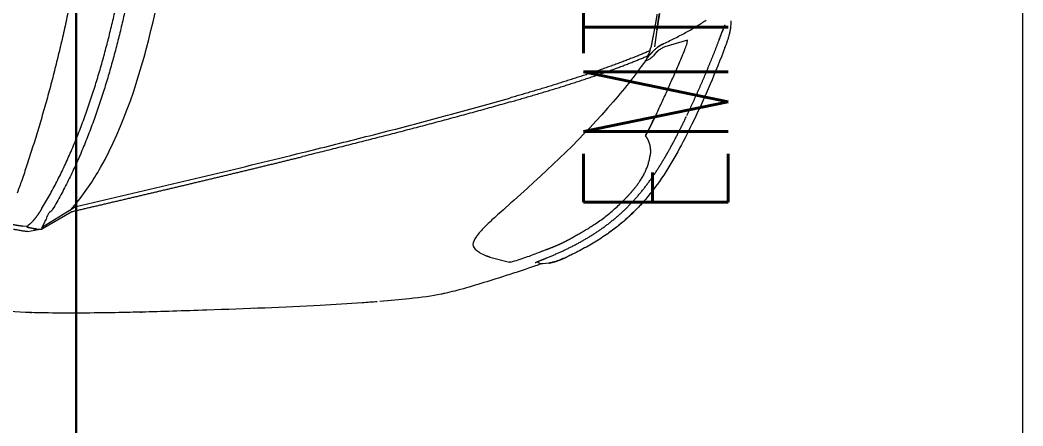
# Model space of a CAD drawing. Extents: x -2012 to 34975, y -1043 to 8321.
# Drawn here: x 31582.3 to 31733.8, y 1438.3 to 1499.6 of the extents above; entities that cross this region are included whole.
import ezdxf
from ezdxf.enums import TextEntityAlignment as Align
from ezdxf.xclip import XClip

# ---------------------------------------------------------------- set-up
doc = ezdxf.new("R2010")
doc.units = 0
doc.header["$LTSCALE"] = 25
doc.header["$XCLIPFRAME"] = 0
doc.layers.get('0').update_dxf_attribs({"color": 9, "lineweight": 9})
for name, color, linetype, lineweight in [('04', 9, 'Continuous', 9), ('06D', 9, 'Continuous', 9), ('E-KABLO', 7, 'Continuous', 30), ('E-LİNYE', 7, 'Continuous', 30)]:
    doc.layers.add(name, color=color, linetype=linetype, lineweight=lineweight)
doc.styles.add('E-YAZI', font='txttw.shx')

# ---------------------------------------------------------------- blocks, each defined once
blk = doc.blocks.new('p-araba-polo')
for p, q in [((0.1556, -0.3961), (0.1593, -0.4217)), ((0.1094, -0.4114), (0.1433, -0.4214)), ((0.1683, -0.4355), (0.17, -0.4382)), ((0.172, -0.4427), (0.1727, -0.4429)), ((0.1727, -0.4429), (0.1735, -0.4432)), ((0.3712, -0.653), (0.3749, -0.6562)), ((0.3749, -0.6562), (0.3764, -0.6575)), ((0.3875, -0.668), (0.3764, -0.6575)), ((1.033, -0.6629), (1.0852, -0.695)), ((1.0841, -0.6962), (1.0396, -0.6705)), ((1.1066, -0.7007), (1.0845, -0.6967)), ((1.1134, -0.6923), (1.1062, -0.6918)), ((1.1073, -0.6936), (1.1062, -0.6918)), ((1.1134, -0.6923), (1.1134, -0.6923)), ((0.4081, -0.7394), (0.3783, -0.7469)), ((0.4278, -0.7293), (0.4248, -0.7314)), ((0.3189, -0.7483), (0.328, -0.7495)), ((0.3334, -0.7485), (0.3346, -0.7476)), ((0.3344, -0.7478), (0.3365, -0.7464))]:
    blk.add_line(p, q)
at = {"flags": 128}
for points in [[(0.3874, -0.668), (0.3906, -0.6707), (0.3938, -0.6734)], [(0.4171, -0.6952), (0.4181, -0.6962), (0.4193, -0.6975), (0.4207, -0.699)], [(0.427, -0.7064), (0.4277, -0.7072), (0.4282, -0.7081)]]:
    blk.add_lwpolyline(points, dxfattribs=at)
for points, degree, knots in [([(0.92, -0.3968), (0.9028, -0.3261), (0.8804, -0.1943), (0.8718, -0.0608), (0.8718, 0)], 3, [0, 0, 0, 0, 0.54461, 1, 1, 1, 1]), ([(1.007, 0), (1.0071, -0.0093), (1.0072, -0.0278), (1.0078, -0.0557), (1.0089, -0.0835), (1.0105, -0.1113), (1.0124, -0.1391), (1.0149, -0.1668), (1.0177, -0.1945), (1.0209, -0.2221), (1.0246, -0.2497), (1.0287, -0.2773), (1.0332, -0.3047), (1.0381, -0.3322), (1.0434, -0.3595), (1.049, -0.3867), (1.0551, -0.4139), (1.0616, -0.441), (1.0684, -0.468), (1.0756, -0.4949), (1.0831, -0.5217), (1.091, -0.5484), (1.0965, -0.5661), (1.0993, -0.5749)], 3, [0, 0, 0, 0, 0.047619, 0.095238, 0.142857, 0.190476, 0.238095, 0.285714, 0.333333, 0.380952, 0.428571, 0.47619, 0.523809, 0.571428, 0.619047, 0.666666, 0.714285, 0.761904, 0.809523, 0.857143, 0.904762, 0.952381, 1, 1, 1, 1]), ([(0.1516, -0.371), (0.1519, -0.373), (0.1526, -0.3768), (0.1532, -0.3806), (0.1535, -0.3825)], 3, [0, 0, 0, 0, 0.500002, 1, 1, 1, 1]), ([(0.044, -0.3824), (0.044, -0.3841), (0.0439, -0.3875), (0.0443, -0.3927), (0.0451, -0.3978), (0.0462, -0.4028), (0.0476, -0.4078), (0.0492, -0.4127), (0.0509, -0.4176), (0.0521, -0.4208), (0.0527, -0.4224)], 3, [0, 0, 0, 0, 0.124987, 0.249975, 0.374965, 0.49996, 0.624964, 0.749973, 0.874985, 1, 1, 1, 1]), ([(0.0615, -0.4113), (0.0608, -0.4095), (0.0594, -0.4057), (0.0572, -0.4), (0.0549, -0.3942), (0.0534, -0.3907), (0.0526, -0.3888)], 3, [0, 0, 0, 0, 0.242914, 0.490387, 0.743262, 1, 1, 1, 1]), ([(0.1449, -0.4166), (0.1418, -0.4151), (0.1357, -0.4122), (0.127, -0.4078), (0.1185, -0.4034), (0.1103, -0.399), (0.1024, -0.3945), (0.0949, -0.3901), (0.0878, -0.3856), (0.0833, -0.3826), (0.0811, -0.3811)], 3, [0, 0, 0, 0, 0.125001, 0.250002, 0.375002, 0.500003, 0.625003, 0.750002, 0.875001, 1, 1, 1, 1]), ([(0.1535, -0.3825), (0.1538, -0.3848), (0.1545, -0.3893), (0.1553, -0.3939), (0.1556, -0.3961)], 3, [0, 0, 0, 0, 0.499954, 1, 1, 1, 1]), ([(0.1135, -0.4261), (0.1129, -0.4247), (0.1118, -0.422), (0.1104, -0.4178), (0.1095, -0.414), (0.1094, -0.4122), (0.1094, -0.4114)], 3, [0, 0, 0, 0, 0.270369, 0.539534, 0.807022, 1, 1, 1, 1]), ([(0.1433, -0.4214), (0.145, -0.4222), (0.1483, -0.4238), (0.1515, -0.426), (0.1531, -0.4271)], 3, [0, 0, 0, 0, 0.500778, 1, 1, 1, 1]), ([(0.1553, -0.4228), (0.1545, -0.4221), (0.1529, -0.4209), (0.1502, -0.4193), (0.1476, -0.4179), (0.1458, -0.417), (0.1449, -0.4166)], 3, [0, 0, 0, 0, 0.248986, 0.49846, 0.748736, 1, 1, 1, 1]), ([(0.1619, -0.4288), (0.1608, -0.4277), (0.1586, -0.4255), (0.1564, -0.4237), (0.1553, -0.4228)], 3, [0, 0, 0, 0, 0.500116, 1, 1, 1, 1]), ([(0.1658, -0.4273), (0.1656, -0.4266), (0.1653, -0.4252), (0.165, -0.4237), (0.1648, -0.423)], 3, [0, 0, 0, 0, 0.499348, 1, 1, 1, 1]), ([(0.1553, -0.521), (0.1524, -0.5147), (0.1464, -0.5022), (0.1379, -0.4833), (0.1296, -0.4643), (0.1214, -0.4453), (0.1161, -0.4325), (0.1135, -0.4261)], 3, [0, 0, 0, 0, 0.199959, 0.399928, 0.599921, 0.799944, 1, 1, 1, 1]), ([(0.1531, -0.4271), (0.1539, -0.4278), (0.1555, -0.429), (0.1569, -0.4305), (0.1576, -0.4313)], 3, [0, 0, 0, 0, 0.5173, 1, 1, 1, 1]), ([(0.1576, -0.4313), (0.1582, -0.4321), (0.1596, -0.4337), (0.1616, -0.4362), (0.1632, -0.4376), (0.1641, -0.4383)], 3, [0, 0, 0, 0, 0.335072, 0.667573, 1, 1, 1, 1]), ([(0.1641, -0.4383), (0.1647, -0.4387), (0.1659, -0.4396), (0.1678, -0.4407), (0.1692, -0.4414), (0.1699, -0.4417)], 3, [0, 0, 0, 0, 0.333542, 0.667239, 1, 1, 1, 1]), ([(0.1691, -0.435), (0.1686, -0.4342), (0.1676, -0.4326), (0.1665, -0.43), (0.1661, -0.4282), (0.1658, -0.4273)], 3, [0, 0, 0, 0, 0.333479, 0.665683, 1, 1, 1, 1]), ([(0.1684, -0.4358), (0.1683, -0.4356), (0.1677, -0.4351), (0.1672, -0.4346), (0.1668, -0.4342)], 3, [0, 0, 0, 0, 0.227086, 1, 1, 1, 1]), ([(0.17, -0.4382), (0.1858, -0.4614), (0.2457, -0.5368), (0.3175, -0.6057), (0.3712, -0.653)], 3, [0, 0, 0, 0, 0.290843, 1, 1, 1, 1]), ([(0.6916, -0.5814), (0.6764, -0.5776), (0.6461, -0.5701), (0.6008, -0.5587), (0.5557, -0.5472), (0.5107, -0.5355), (0.4661, -0.5235), (0.4216, -0.5114), (0.3923, -0.5031), (0.3777, -0.4989)], 3, [0, 0, 0, 0, 0.142912, 0.285805, 0.428682, 0.57154, 0.714362, 0.857157, 1, 1, 1, 1]), ([(0.3769, -0.5048), (0.3854, -0.5073), (0.4025, -0.5121), (0.4283, -0.5193), (0.4542, -0.5264), (0.4802, -0.5334), (0.5063, -0.5403), (0.5325, -0.5472), (0.5587, -0.554), (0.5851, -0.5608), (0.6115, -0.5675), (0.6379, -0.5742), (0.6644, -0.5808), (0.6821, -0.5852), (0.6909, -0.5874)], 3, [0, 0, 0, 0, 0.083342, 0.166682, 0.25, 0.333306, 0.416615, 0.499936, 0.583268, 0.666606, 0.749946, 0.83329, 0.916643, 1, 1, 1, 1]), ([(0.172, -0.5544), (0.1691, -0.5489), (0.1634, -0.5378), (0.158, -0.5266), (0.1553, -0.521)], 3, [0, 0, 0, 0, 0.499946, 1, 1, 1, 1]), ([(0.0999, -0.5329), (0.1137, -0.5611), (0.1417, -0.6167), (0.1884, -0.6724), (0.2204, -0.6972), (0.2284, -0.7028)], 3, [0, 0, 0, 0, 0.436314, 0.862947, 1, 1, 1, 1]), ([(0.1721, -0.5572), (0.1723, -0.557), (0.1726, -0.5565), (0.1725, -0.5554), (0.1722, -0.5547), (0.172, -0.5544)], 3, [0, 0, 0, 0, 0.34173, 0.655167, 1, 1, 1, 1]), ([(1.0993, -0.5749), (1.102, -0.5834), (1.1072, -0.5996), (1.1147, -0.6221), (1.1199, -0.6361), (1.1222, -0.6424)], 3, [0, 0, 0, 0, 0.374907, 0.71679, 1, 1, 1, 1]), ([(0.1811, -0.6243), (0.18, -0.6226), (0.1777, -0.619), (0.1747, -0.6135), (0.172, -0.6079), (0.1698, -0.6023), (0.1679, -0.5965), (0.1664, -0.5907), (0.1659, -0.5869), (0.1656, -0.585)], 3, [0, 0, 0, 0, 0.14287, 0.285738, 0.428603, 0.571464, 0.714319, 0.857165, 1, 1, 1, 1]), ([(1.033, -0.6629), (1.0101, -0.6576), (0.9644, -0.6469), (0.8959, -0.6308), (0.8275, -0.6145), (0.7594, -0.598), (0.7142, -0.5869), (0.6916, -0.5814)], 3, [0, 0, 0, 0, 0.200074, 0.400125, 0.600159, 0.800117, 1, 1, 1, 1]), ([(0.1875, -0.633), (0.1864, -0.6316), (0.1842, -0.6288), (0.1821, -0.6258), (0.1811, -0.6243)], 3, [0, 0, 0, 0, 0.500031, 1, 1, 1, 1]), ([(0.1774, -0.6572), (0.18, -0.6601), (0.1853, -0.6658), (0.1936, -0.6741), (0.2022, -0.6821), (0.2111, -0.6897), (0.2203, -0.697), (0.2298, -0.7039), (0.2395, -0.7105), (0.2494, -0.7168), (0.2595, -0.7227), (0.2698, -0.7283), (0.2803, -0.7337), (0.2874, -0.737), (0.2909, -0.7387)], 3, [0, 0, 0, 0, 0.083333, 0.166665, 0.249997, 0.333329, 0.416662, 0.499995, 0.583328, 0.666661, 0.749996, 0.83333, 0.916665, 1, 1, 1, 1]), ([(0.2501, -0.6901), (0.2474, -0.6883), (0.2421, -0.6847), (0.2343, -0.679), (0.2268, -0.6729), (0.2194, -0.6665), (0.2145, -0.662), (0.2121, -0.6598)], 3, [0, 0, 0, 0, 0.200084, 0.400065, 0.600042, 0.800036, 1, 1, 1, 1]), ([(1.0739, -0.6723), (1.0744, -0.6729), (1.0755, -0.6741), (1.0761, -0.6756), (1.0764, -0.6763)], 3, [0, 0, 0, 0, 0.499911, 1, 1, 1, 1]), ([(1.0764, -0.6763), (1.0769, -0.6775), (1.0778, -0.68), (1.0787, -0.6824), (1.0792, -0.6836)], 3, [0, 0, 0, 0, 0.511036, 1, 1, 1, 1]), ([(0.2762, -0.7056), (0.2741, -0.7045), (0.2697, -0.7021), (0.2632, -0.6983), (0.2566, -0.6943), (0.2523, -0.6915), (0.2501, -0.6901)], 3, [0, 0, 0, 0, 0.240377, 0.493552, 0.746754, 1, 1, 1, 1]), ([(1.0835, -0.6949), (1.0835, -0.6949), (1.0835, -0.6949), (1.0835, -0.6949), (1.0835, -0.6949), (1.0835, -0.6949), (1.0835, -0.6949), (1.0835, -0.6949), (1.0835, -0.6949), (1.0835, -0.6949), (1.0835, -0.6949)], 5, [0, 0, 0, 0, 0, 0, 1, 1, 1, 1, 1, 1.000001, 1.000001, 1.000001, 1.000001, 1.000001, 1.000001]), ([(1.0853, -0.6968), (1.0851, -0.6968), (1.0847, -0.6968), (1.0844, -0.6966), (1.0841, -0.6965), (1.0841, -0.6963), (1.0841, -0.6962)], 3, [0, 0, 0, 0, 0.226641, 0.489612, 0.73866, 1, 1, 1, 1]), ([(1.093, -0.6968), (1.0925, -0.6969), (1.0916, -0.6969), (1.0908, -0.6969), (1.0904, -0.6969)], 3, [0, 0, 0, 0, 0.627101, 1, 1, 1, 1]), ([(1.0954, -0.6966), (1.095, -0.6967), (1.0942, -0.6968), (1.0934, -0.6968), (1.093, -0.6968)], 3, [0, 0, 0, 0, 0.505636, 1, 1, 1, 1]), ([(1.1073, -0.6936), (1.1072, -0.6936), (1.107, -0.6938), (1.1066, -0.6939), (1.1062, -0.6941), (1.106, -0.6942)], 3, [0, 0, 0, 0, 0.23445, 0.472231, 1, 1, 1, 1]), ([(1.1075, -0.6933), (1.1074, -0.6934), (1.1074, -0.6935), (1.1073, -0.6935), (1.1073, -0.6936)], 3, [0, 0, 0, 0, 0.501057, 1, 1, 1, 1]), ([(1.1066, -0.7007), (1.1085, -0.7005), (1.1121, -0.7001), (1.1174, -0.6992), (1.1226, -0.6983), (1.1259, -0.6977), (1.1276, -0.6974)], 3, [0, 0, 0, 0, 0.249853, 0.499728, 0.749768, 1, 1, 1, 1]), ([(0.3314, -0.7312), (0.3306, -0.7308), (0.3289, -0.7302), (0.3265, -0.7292), (0.3241, -0.7283), (0.3217, -0.7274), (0.3202, -0.7269), (0.3195, -0.7266)], 3, [0, 0, 0, 0, 0.19886, 0.400952, 0.606006, 0.809658, 1, 1, 1, 1]), ([(0.2909, -0.7387), (0.2938, -0.74), (0.2996, -0.7426), (0.3085, -0.7459), (0.3146, -0.7476), (0.3178, -0.7481)], 3, [0, 0, 0, 0, 0.333411, 0.666747, 1, 1, 1, 1]), ([(0.3764, -0.7468), (0.3726, -0.7457), (0.3649, -0.7434), (0.3536, -0.7396), (0.3424, -0.7356), (0.3351, -0.7327), (0.3314, -0.7312)], 3, [0, 0, 0, 0, 0.250001, 0.500002, 0.750003, 1, 1, 1, 1]), ([(0.3308, -0.7495), (0.3436, -0.7542), (0.3636, -0.7609), (0.3938, -0.7706), (0.4254, -0.7806), (0.4544, -0.789), (0.4711, -0.793), (0.4757, -0.7941)], 3, [0, 0, 0, 0, 0.260213, 0.420209, 0.662967, 0.897224, 1, 1, 1, 1]), ([(0.4758, -0.7941), (0.4779, -0.7946), (0.4931, -0.7978), (0.5106, -0.8003), (0.5297, -0.8023)], 3, [0, 0, 0, 0, 0.124213, 1, 1, 1, 1]), ([(0.578, -0.8067), (0.5852, -0.8073), (0.6136, -0.8094), (0.6943, -0.8142), (0.7938, -0.8181), (0.9022, -0.8216), (0.9869, -0.8238), (1.0486, -0.8241), (1.0808, -0.8236)], 3, [0, 0, 0, 0, 0.049552, 0.182368, 0.511137, 0.607099, 0.78604, 1, 1, 1, 1]), ([(0.5894, -0.8074), (0.5894, -0.8074), (0.5894, -0.8074), (0.5894, -0.8074), (0.5894, -0.8074), (0.5894, -0.8074), (0.5894, -0.8074), (0.5894, -0.8074), (0.5894, -0.8074), (0.5894, -0.8074), (0.5894, -0.8074), (0.5894, -0.8074), (0.5894, -0.8074), (0.5894, -0.8074), (0.5894, -0.8074)], 7, [0, 0, 0, 0, 0, 0, 0, 0, 1, 1, 1, 1, 1, 1, 1, 1, 1, 1, 1, 1, 1, 1, 1])]:
    blk.add_open_spline(points, degree=degree, knots=knots)
for points, degree in [([(0.9187, 0), (0.9187, -0.0992), (0.9262, -0.1979), (0.9398, -0.2961), (0.9595, -0.3936), (0.9846, -0.4892), (1.0189, -0.5845), (1.0701, -0.6696)], 7), ([(1.0853, -0.6665), (1.0348, -0.5843), (0.9999, -0.4894), (0.9745, -0.3944), (0.9546, -0.2963), (0.9409, -0.1982), (0.9333, -0.099), (0.9333, 0)], 7), ([(0.1535, -0.3825), (0.1532, -0.3809), (0.1529, -0.3793), (0.1527, -0.3776), (0.1524, -0.376), (0.1522, -0.3743), (0.1519, -0.3727), (0.1516, -0.371)], 7), ([(0.1554, -0.3724), (0.157, -0.3826), (0.1588, -0.3928), (0.1607, -0.403), (0.1627, -0.4132), (0.1648, -0.423)], 5), ([(0.053, -0.3896), (0.0528, -0.3896), (0.0527, -0.3894), (0.0526, -0.3892), (0.0526, -0.389), (0.0526, -0.3888)], 5), ([(0.0615, -0.4113), (0.0603, -0.4081), (0.0591, -0.4049), (0.0579, -0.4017), (0.0566, -0.3984), (0.0553, -0.3951), (0.0539, -0.3919), (0.0526, -0.3888)], 7), ([(0.1556, -0.3961), (0.1553, -0.3942), (0.155, -0.3923), (0.1546, -0.3903), (0.1543, -0.3884), (0.154, -0.3864), (0.1538, -0.3845), (0.1535, -0.3825)], 7), ([(0.996, -0.6037), (0.96, -0.5393), (0.9375, -0.4684), (0.92, -0.3968)], 3), ([(0.0527, -0.4224), (0.0527, -0.4224), (0.0527, -0.4223)], 2), ([(0.0527, -0.4223), (0.0527, -0.4224), (0.0527, -0.4224)], 2), ([(0.0527, -0.4224), (0.0668, -0.4598), (0.0826, -0.4968), (0.0999, -0.5329)], 3), ([(0.0616, -0.4115), (0.0615, -0.4115), (0.0614, -0.4115), (0.0614, -0.4115), (0.0615, -0.4114), (0.0615, -0.4113)], 5), ([(0.0616, -0.4115), (0.0615, -0.4115), (0.0614, -0.4115), (0.0614, -0.4115), (0.0615, -0.4114), (0.0615, -0.4113)], 5), ([(0.1101, -0.5251), (0.1025, -0.5092), (0.0951, -0.4931), (0.0879, -0.477), (0.081, -0.4607), (0.0743, -0.4443), (0.0678, -0.4279), (0.0615, -0.4113)], 7), ([(0.1058, -0.4093), (0.1058, -0.4093), (0.1058, -0.4094), (0.1058, -0.4094), (0.1058, -0.4094), (0.1058, -0.4094), (0.1058, -0.4094), (0.1058, -0.4094)], 7), ([(0.1058, -0.4093), (0.1058, -0.4094), (0.1058, -0.4094), (0.1058, -0.4094)], 3), ([(0.1449, -0.4166), (0.1466, -0.4174), (0.1484, -0.4183), (0.1502, -0.4192), (0.152, -0.4203), (0.1537, -0.4215), (0.1553, -0.4228)], 6), ([(0.1658, -0.4273), (0.1656, -0.4265), (0.1654, -0.4256), (0.1652, -0.4247), (0.165, -0.4239), (0.1648, -0.423)], 5), ([(0.1531, -0.4271), (0.1538, -0.4277), (0.1545, -0.4282), (0.1552, -0.4288), (0.1558, -0.4294), (0.1564, -0.43), (0.157, -0.4306), (0.1576, -0.4313)], 7), ([(0.1619, -0.4288), (0.1628, -0.4298), (0.1636, -0.4307), (0.1644, -0.4316), (0.1652, -0.4325), (0.166, -0.4334), (0.1668, -0.4342)], 6), ([(0.1668, -0.4342), (0.1658, -0.4332), (0.1648, -0.4321), (0.1639, -0.431), (0.163, -0.43), (0.1619, -0.4288)], 5), ([(0.1658, -0.4273), (0.1921, -0.4388), (0.2207, -0.4497), (0.2508, -0.4602), (0.2818, -0.4704), (0.3133, -0.4801), (0.3453, -0.4896), (0.3777, -0.4989)], 7), ([(0.1706, -0.4373), (0.1701, -0.4365), (0.1696, -0.4358), (0.1691, -0.435)], 3), ([(0.3769, -0.5048), (0.3446, -0.4956), (0.3126, -0.4861), (0.2815, -0.4765), (0.2514, -0.4666), (0.2221, -0.4565), (0.1943, -0.4459), (0.1691, -0.435)], 7), ([(0.1706, -0.4373), (0.1703, -0.4368), (0.17, -0.4364), (0.1697, -0.4359), (0.1693, -0.4355), (0.1691, -0.435)], 5), ([(0.1699, -0.4417), (0.1707, -0.4421), (0.1715, -0.4424), (0.1724, -0.4428)], 3), ([(0.1724, -0.4428), (0.1717, -0.4425), (0.171, -0.4422), (0.1703, -0.4419)], 3), ([(0.1731, -0.4427), (0.173, -0.4429), (0.1729, -0.443), (0.1727, -0.4429), (0.1726, -0.4429), (0.1724, -0.4428)], 5), ([(0.1724, -0.4428), (0.1726, -0.4429), (0.1727, -0.4429), (0.1729, -0.443), (0.173, -0.4429), (0.1731, -0.4427)], 5), ([(0.1724, -0.4428), (0.1726, -0.4429), (0.1728, -0.443), (0.1729, -0.443), (0.1731, -0.4431), (0.1733, -0.4432), (0.1735, -0.4432)], 6), ([(0.1724, -0.4428), (0.1727, -0.443), (0.1731, -0.4431), (0.1735, -0.4432)], 3), ([(0.1949, -0.6585), (0.1794, -0.6422), (0.1652, -0.6246), (0.1526, -0.6059), (0.1412, -0.5866), (0.1306, -0.5668), (0.1206, -0.5469), (0.1109, -0.5267)], 7), ([(0.1553, -0.521), (0.1585, -0.5277), (0.1618, -0.5344), (0.1652, -0.5411), (0.1685, -0.5478), (0.172, -0.5544)], 5), ([(0.0999, -0.5329), (0.0999, -0.5329), (0.1, -0.5328)], 2), ([(0.1, -0.5328), (0.0999, -0.5329), (0.0999, -0.5329)], 2), ([(0.1721, -0.5572), (0.1688, -0.5617), (0.1665, -0.5669), (0.1652, -0.5727), (0.165, -0.5788), (0.1656, -0.585)], 5), ([(0.172, -0.5544), (0.1723, -0.555), (0.1726, -0.5556), (0.1728, -0.5563), (0.1724, -0.5568), (0.1721, -0.5572)], 5), ([(1.0396, -0.6705), (0.9891, -0.6587), (0.9388, -0.647), (0.8888, -0.6352), (0.839, -0.6234), (0.7894, -0.6115), (0.7401, -0.5995), (0.6909, -0.5874)], 7), ([(1.0354, -0.6609), (1.0204, -0.6432), (1.0073, -0.6239), (0.996, -0.6037)], 3), ([(0.1875, -0.633), (0.1921, -0.6388), (0.1969, -0.6443), (0.2018, -0.6497), (0.2069, -0.6548), (0.2121, -0.6598)], 5), ([(0.195, -0.6586), (0.1949, -0.6586), (0.1949, -0.6586), (0.1949, -0.6586), (0.1949, -0.6585), (0.1949, -0.6585)], 5), ([(0.3217, -0.7403), (0.3016, -0.7322), (0.2819, -0.7231), (0.2626, -0.713), (0.244, -0.7016), (0.2263, -0.6886), (0.21, -0.6742), (0.1949, -0.6585)], 7), ([(0.3712, -0.6529), (0.3712, -0.6531), (0.3712, -0.6531), (0.3714, -0.6529)], 3), ([(0.3749, -0.6561), (0.3748, -0.6562), (0.3749, -0.6563), (0.375, -0.6562)], 3), ([(0.3749, -0.6561), (0.3748, -0.6562), (0.3749, -0.6563), (0.375, -0.6562)], 3), ([(0.3756, -0.655), (0.3756, -0.655), (0.3756, -0.655), (0.3756, -0.655), (0.3756, -0.655), (0.3756, -0.655)], 5), ([(0.3756, -0.655), (0.3756, -0.655), (0.3756, -0.655), (0.3756, -0.655), (0.3756, -0.655), (0.3756, -0.655)], 5), ([(1.0419, -0.6684), (1.0406, -0.6669), (1.0392, -0.6654), (1.0379, -0.6639), (1.0366, -0.6624), (1.0354, -0.6609)], 5), ([(1.0354, -0.6609), (1.0366, -0.6624), (1.0379, -0.6639), (1.0392, -0.6654), (1.0406, -0.6669), (1.0419, -0.6684)], 5), ([(1.0412, -0.6668), (1.0411, -0.6669), (1.041, -0.667), (1.0408, -0.6672)], 3), ([(1.0412, -0.6668), (1.0411, -0.6668), (1.0411, -0.6669), (1.041, -0.667), (1.0409, -0.6671), (1.0408, -0.6672)], 5), ([(1.0853, -0.6665), (1.0897, -0.6737), (1.0944, -0.6806), (1.0995, -0.687), (1.1062, -0.6918)], 4), ([(0.3876, -0.668), (0.3876, -0.668), (0.3875, -0.668), (0.3874, -0.668)], 3), ([(0.3874, -0.668), (0.3875, -0.668), (0.3875, -0.668), (0.3875, -0.668), (0.3876, -0.668), (0.3876, -0.668)], 5), ([(0.3938, -0.6734), (0.3987, -0.6777), (0.4036, -0.682), (0.4082, -0.6864)], 3), ([(1.0418, -0.6684), (1.0419, -0.6684), (1.0419, -0.6684), (1.0419, -0.6684), (1.0419, -0.6684), (1.0419, -0.6684), (1.0419, -0.6684)], 6), ([(1.0419, -0.6684), (1.0419, -0.6684), (1.0419, -0.6684), (1.0419, -0.6684), (1.0419, -0.6684), (1.0419, -0.6684), (1.0419, -0.6684)], 6), ([(1.07, -0.6707), (1.07, -0.6707), (1.07, -0.6707), (1.07, -0.6707), (1.07, -0.6707), (1.07, -0.6707)], 5), ([(1.07, -0.6707), (1.07, -0.6707), (1.07, -0.6707), (1.07, -0.6707), (1.07, -0.6707), (1.07, -0.6707)], 5), ([(1.0701, -0.6696), (1.0708, -0.6699), (1.0714, -0.6703), (1.0721, -0.6707), (1.0728, -0.6713), (1.0733, -0.6717), (1.0739, -0.6723)], 6), ([(0.4082, -0.6864), (0.4113, -0.6894), (0.4143, -0.6923), (0.4171, -0.6952)], 3), ([(1.0847, -0.695), (1.0835, -0.6928), (1.0823, -0.6905), (1.0812, -0.6883), (1.0802, -0.686), (1.0792, -0.6836)], 5), ([(1.0819, -0.692), (1.0819, -0.692), (1.0819, -0.692), (1.0819, -0.6919)], 3), ([(1.0835, -0.6949), (1.0837, -0.6952), (1.0838, -0.6954), (1.0839, -0.6957), (1.084, -0.6959), (1.0841, -0.6962)], 5), ([(1.0852, -0.695), (1.0851, -0.695), (1.085, -0.695), (1.0849, -0.695), (1.0848, -0.695), (1.0846, -0.695)], 5), ([(1.0847, -0.695), (1.0849, -0.695), (1.085, -0.695), (1.0852, -0.695)], 3), ([(1.0856, -0.6968), (1.0855, -0.6968), (1.0854, -0.6968), (1.0853, -0.6968)], 3), ([(1.0895, -0.6969), (1.0887, -0.6969), (1.088, -0.6968), (1.0872, -0.6968), (1.0864, -0.6968), (1.0856, -0.6968)], 5), ([(1.0904, -0.6969), (1.0901, -0.6969), (1.0898, -0.6969), (1.0895, -0.6969)], 3), ([(1.093, -0.6968), (1.0935, -0.6968), (1.094, -0.6968), (1.0944, -0.6967), (1.0949, -0.6967), (1.0954, -0.6966)], 5), ([(1.0954, -0.6966), (1.0957, -0.6966), (1.0959, -0.6965), (1.0962, -0.6965), (1.0964, -0.6964), (1.0967, -0.6964)], 5), ([(1.0967, -0.6964), (1.0963, -0.6965), (1.0958, -0.6965), (1.0954, -0.6966)], 3), ([(1.0967, -0.6964), (1.0969, -0.6964), (1.0972, -0.6963), (1.0974, -0.6963), (1.0977, -0.6962), (1.0979, -0.6962)], 5), ([(1.0979, -0.6962), (1.0975, -0.6963), (1.0971, -0.6963), (1.0967, -0.6964)], 3), ([(1.0979, -0.6962), (1.0992, -0.696), (1.1005, -0.6957), (1.1018, -0.6955), (1.103, -0.6951), (1.1043, -0.6947)], 5), ([(1.1043, -0.6947), (1.1046, -0.6947), (1.1048, -0.6946), (1.1051, -0.6945), (1.1054, -0.6944), (1.1056, -0.6943)], 5), ([(1.1056, -0.6943), (1.1052, -0.6945), (1.1048, -0.6946), (1.1043, -0.6947)], 3), ([(1.1056, -0.6943), (1.1057, -0.6943), (1.1058, -0.6942), (1.1059, -0.6942), (1.1059, -0.6942), (1.106, -0.6942)], 5), ([(1.106, -0.6942), (1.1059, -0.6942), (1.1057, -0.6943), (1.1056, -0.6943)], 3), ([(1.106, -0.6942), (1.1063, -0.6941), (1.1065, -0.694), (1.1067, -0.6939), (1.107, -0.6937), (1.1073, -0.6936)], 5), ([(1.106, -0.6942), (1.106, -0.6942), (1.106, -0.6942), (1.106, -0.6942)], 3), ([(1.1062, -0.6922), (1.1062, -0.6921), (1.1062, -0.6921), (1.1062, -0.692), (1.1062, -0.692), (1.1062, -0.6919)], 5), ([(1.1062, -0.6922), (1.1062, -0.6921), (1.1062, -0.6921), (1.1062, -0.692), (1.1062, -0.692), (1.1062, -0.6919)], 5), ([(1.1062, -0.6919), (1.1062, -0.6919), (1.1062, -0.6919), (1.1062, -0.6919), (1.1062, -0.6919), (1.1062, -0.6919)], 5), ([(1.1062, -0.6919), (1.1062, -0.6919), (1.1062, -0.6919), (1.1062, -0.6919)], 3), ([(1.1073, -0.6936), (1.1073, -0.6935), (1.1074, -0.6935), (1.1074, -0.6934), (1.1074, -0.6934), (1.1075, -0.6933)], 5), ([(1.131, -0.6895), (1.1285, -0.6899), (1.126, -0.6904), (1.1235, -0.6908), (1.121, -0.6912), (1.1184, -0.6916), (1.1159, -0.6919), (1.1134, -0.6923)], 7), ([(0.2765, -0.7057), (0.2764, -0.7057), (0.2762, -0.7056), (0.2761, -0.7056), (0.276, -0.7055), (0.276, -0.7054)], 5), ([(0.2765, -0.7057), (0.2764, -0.7057), (0.2762, -0.7056), (0.2761, -0.7056), (0.276, -0.7055), (0.276, -0.7054)], 5), ([(0.3195, -0.7266), (0.3131, -0.7243), (0.3067, -0.7217), (0.3004, -0.7189), (0.2941, -0.7159), (0.288, -0.7127), (0.2819, -0.7091), (0.276, -0.7054)], 7), ([(0.4207, -0.699), (0.423, -0.7016), (0.4252, -0.704), (0.427, -0.7064)], 3), ([(0.4282, -0.7081), (0.4316, -0.7131), (0.4335, -0.7174), (0.4334, -0.7204)], 3), ([(0.3228, -0.7278), (0.322, -0.7276), (0.3213, -0.7275), (0.3207, -0.7272), (0.3201, -0.7269), (0.3195, -0.7266)], 5), ([(0.3228, -0.7278), (0.322, -0.7276), (0.3213, -0.7275), (0.3207, -0.7272), (0.3201, -0.7269), (0.3195, -0.7266)], 5), ([(0.4334, -0.7204), (0.4334, -0.7239), (0.4311, -0.7269), (0.4278, -0.7293)], 3), ([(0.2817, -0.7343), (0.2817, -0.7343), (0.2818, -0.7344), (0.2818, -0.7344)], 3), ([(0.284, -0.7354), (0.2863, -0.7365), (0.2886, -0.7376), (0.2909, -0.7387)], 3), ([(0.291, -0.7387), (0.2909, -0.7387), (0.2909, -0.7387)], 2), ([(0.3189, -0.7483), (0.3138, -0.7474), (0.3089, -0.7461), (0.3042, -0.7445), (0.2997, -0.7427), (0.2953, -0.7407), (0.2909, -0.7387)], 6), ([(0.3392, -0.7476), (0.3378, -0.7469), (0.3359, -0.746), (0.3336, -0.745), (0.3308, -0.7439), (0.3278, -0.7427), (0.3247, -0.7415), (0.3217, -0.7403)], 7), ([(0.3218, -0.7403), (0.3218, -0.7403), (0.3217, -0.7404), (0.3217, -0.7403), (0.3217, -0.7403), (0.3217, -0.7403)], 5), ([(0.3217, -0.7403), (0.3217, -0.7403), (0.3217, -0.7404), (0.3217, -0.7404), (0.3218, -0.7403), (0.3218, -0.7403)], 5), ([(0.3291, -0.7303), (0.3291, -0.7303), (0.3291, -0.7303), (0.3291, -0.7303), (0.3291, -0.7303), (0.3291, -0.7303), (0.3291, -0.7303), (0.3291, -0.7303), (0.3291, -0.7303), (0.3291, -0.7303)], 9), ([(0.3291, -0.7303), (0.3291, -0.7303), (0.3292, -0.7304), (0.3293, -0.7304), (0.3293, -0.7304), (0.3294, -0.7304), (0.3294, -0.7304), (0.3295, -0.7304), (0.3296, -0.7305), (0.3296, -0.7305)], 9), ([(0.3296, -0.7305), (0.3296, -0.7305), (0.3295, -0.7304), (0.3294, -0.7304), (0.3294, -0.7304), (0.3293, -0.7304), (0.3293, -0.7304), (0.3292, -0.7304), (0.3291, -0.7303), (0.3291, -0.7303)], 9), ([(0.3317, -0.7313), (0.3315, -0.7313), (0.3314, -0.7312), (0.3314, -0.7312), (0.3314, -0.7312), (0.3314, -0.7312)], 5), ([(0.3317, -0.7313), (0.3315, -0.7313), (0.3314, -0.7312), (0.3314, -0.7312), (0.3314, -0.7312), (0.3314, -0.7312)], 5), ([(0.4248, -0.7314), (0.4196, -0.7347), (0.4139, -0.7373), (0.4081, -0.7394)], 3), ([(0.4081, -0.7394), (0.4089, -0.7391), (0.4097, -0.7388), (0.4106, -0.7385), (0.4114, -0.7382), (0.4122, -0.7378), (0.4131, -0.7375)], 6), ([(0.328, -0.7495), (0.3299, -0.7499), (0.3326, -0.7491), (0.3334, -0.7485)], 3), ([(0.3342, -0.7479), (0.3342, -0.7479), (0.3342, -0.7479), (0.3343, -0.7479), (0.3343, -0.7479), (0.3343, -0.7479)], 5), ([(0.3342, -0.7479), (0.3342, -0.7479), (0.3343, -0.7479), (0.3343, -0.7479)], 3), ([(0.3392, -0.7476), (0.3389, -0.7475), (0.3386, -0.7474), (0.3383, -0.7472), (0.3379, -0.747), (0.3377, -0.7468)], 5), ([(0.3392, -0.7476), (0.339, -0.7475), (0.3387, -0.7474), (0.3385, -0.7473), (0.3382, -0.7472), (0.338, -0.747)], 5), ([(0.3764, -0.7468), (0.3768, -0.7469), (0.3772, -0.747), (0.3776, -0.747), (0.378, -0.7469), (0.3783, -0.7469)], 5), ([(0.5299, -0.8023), (0.5443, -0.8039), (0.5588, -0.8052), (0.5741, -0.8064)], 3), ([(0.7638, -0.8164), (0.7637, -0.8164), (0.7637, -0.8163), (0.7636, -0.8162), (0.7635, -0.8161), (0.7634, -0.8159)], 5), ([(0.7638, -0.8164), (0.7637, -0.8164), (0.7637, -0.8163), (0.7636, -0.8162), (0.7635, -0.8161), (0.7634, -0.8159)], 5), ([(0.9357, -0.8222), (0.9352, -0.8222), (0.9348, -0.8222), (0.9343, -0.8222)], 3), ([(0.9453, -0.8224), (0.9455, -0.8224), (0.9457, -0.8224), (0.9459, -0.8223), (0.9461, -0.8222), (0.9463, -0.8221)], 5), ([(0.9453, -0.8224), (0.9455, -0.8224), (0.9457, -0.8224), (0.9459, -0.8223), (0.9461, -0.8222), (0.9463, -0.8221)], 5), ([(1.0811, -0.8236), (1.0881, -0.8235), (1.0946, -0.8233), (1.1009, -0.8231)], 3), ([(1.1004, -0.8231), (1.1009, -0.8231), (1.1013, -0.8231), (1.1018, -0.8231), (1.1022, -0.823), (1.1026, -0.8229)], 5), ([(1.1026, -0.8229), (1.1022, -0.823), (1.1018, -0.8231), (1.1013, -0.8231), (1.1009, -0.8231), (1.1004, -0.8231)], 5), ([(1.1014, -0.8231), (1.1013, -0.8231), (1.1011, -0.8231), (1.101, -0.8231), (1.1008, -0.8231), (1.1007, -0.8231), (1.1006, -0.8231), (1.1004, -0.8231)], 7), ([(1.1004, -0.8231), (1.1008, -0.8231), (1.1011, -0.8231), (1.1015, -0.8231)], 3), ([(1.1009, -0.8231), (1.1242, -0.8223), (1.1443, -0.821), (1.1589, -0.8187)], 3)]:
    blk.add_open_spline(points, degree=degree)

msp = doc.modelspace()

# ---------------------------------------------------------------- linework, layer by layer
at = {"layer": '06D'}
msp.add_lwpolyline([(31733.84, 1417.5), (31733.84, 1667.5), (31233.84, 1667.5), (31233.84, 1417.5)], close=True, dxfattribs=at)
at = {"layer": 'E-KABLO', "color": 6}
msp.add_lwpolyline([(31628.63, 811.56), (31590.78, 811.56), (31590.78, 2100.01)], dxfattribs=at)

# ---------------------------------------------------------------- block references
at = {"layer": '04'}
ref = msp.add_blockref('p-araba-polo', (31694.08, 1537.69), dxfattribs=dict(at, xscale=-100, yscale=100, zscale=100))
XClip(ref).set_block_clipping_path([(-0.0924763951, -0.9835002962), (4.0650970395, 0.9845199444)])

# ---------------------------------------------------------------- texts
at = {"layer": 'E-LİNYE', "color": 3, "linetype": 'Continuous', "style": 'E-YAZI', "width": 0.6}
msp.add_text('EMT BORU ICERISINDEN', height=21.875, rotation=90, dxfattribs=at).set_placement((31678.36, 1572.75), align=Align.MIDDLE_CENTER)

doc.saveas('drawing.dxf')
